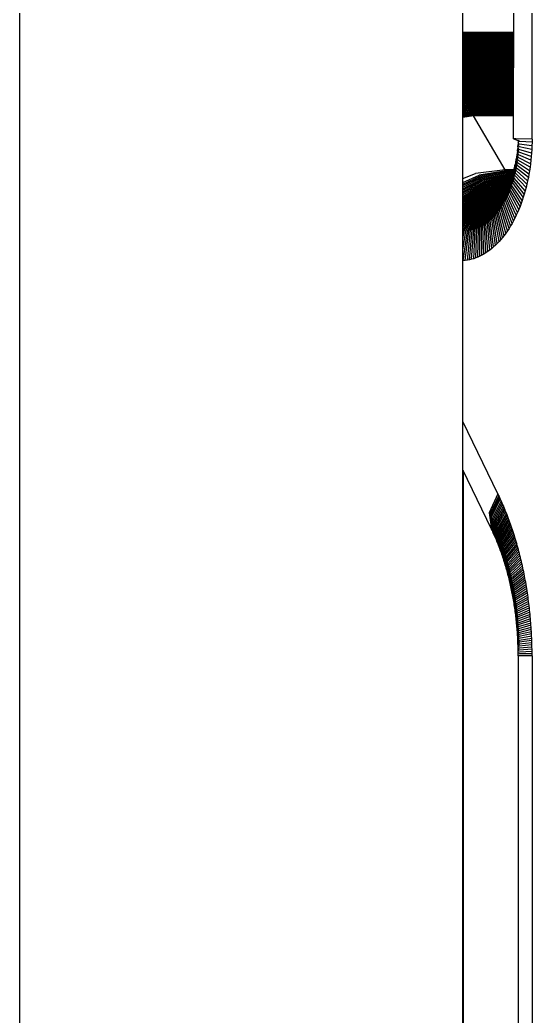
# Model space of a CAD drawing. Header units: metres. Extents: x 322 to 396.8, y -0.1 to 13.
# Drawn here: x 334.823 to 335.285, y 0.694 to 1.594 of the extents above; entities that cross this region are included whole.
import ezdxf

# ---------------------------------------------------------------- set-up
doc = ezdxf.new("R2010")
doc.units = ezdxf.units.M

msp = doc.modelspace()

# ---------------------------------------------------------------- linework, layer by layer
at = {"color": 8}
for p, q in [((335.28516, 1.48585), (335.28517, 3.4346)), ((334.82254, 0.45), (334.82254, 2.852)), ((335.22254, 0.45), (335.22254, 2.852)), ((335.26841, 1.48624), (335.27137, 2.852)), ((335.26862, 1.58225), (335.22254, 1.58225)), ((335.26861, 1.58119), (335.22254, 1.58119)), ((335.26861, 1.58013), (335.22254, 1.58013)), ((335.26861, 1.57907), (335.22254, 1.57907)), ((335.26861, 1.57802), (335.22254, 1.57802)), ((335.2686, 1.57697), (335.22254, 1.57697)), ((335.2686, 1.57591), (335.22254, 1.57591)), ((335.2686, 1.57487), (335.22254, 1.57487)), ((335.2686, 1.57382), (335.22254, 1.57382)), ((335.2686, 1.57277), (335.22254, 1.57277)), ((335.26859, 1.57173), (335.22254, 1.57173)), ((335.26859, 1.57069), (335.22254, 1.57069)), ((335.26859, 1.56965), (335.22254, 1.56965)), ((335.26859, 1.56862), (335.22254, 1.56862)), ((335.26858, 1.56758), (335.22254, 1.56758)), ((335.26858, 1.56655), (335.22254, 1.56655)), ((335.26858, 1.56553), (335.22254, 1.56553)), ((335.26858, 1.5645), (335.22254, 1.5645)), ((335.26858, 1.56348), (335.22254, 1.56348)), ((335.26857, 1.56246), (335.22254, 1.56246)), ((335.26857, 1.56144), (335.22254, 1.56144)), ((335.26857, 1.56042), (335.22254, 1.56042)), ((335.26857, 1.55941), (335.22254, 1.55941)), ((335.26856, 1.5584), (335.22254, 1.5584)), ((335.26856, 1.5574), (335.22254, 1.5574)), ((335.26856, 1.55639), (335.22254, 1.55639)), ((335.26856, 1.55539), (335.22254, 1.55539)), ((335.26856, 1.55439), (335.22254, 1.55439)), ((335.26855, 1.5534), (335.22254, 1.5534)), ((335.26855, 1.55241), (335.22254, 1.55241)), ((335.26855, 1.55142), (335.22254, 1.55142)), ((335.26855, 1.55043), (335.22254, 1.55043)), ((335.26855, 1.54945), (335.22254, 1.54945)), ((335.26854, 1.54847), (335.22254, 1.54847)), ((335.26854, 1.5475), (335.22254, 1.5475)), ((335.26854, 1.54653), (335.22254, 1.54653)), ((335.26854, 1.54556), (335.22254, 1.54556)), ((335.26853, 1.54459), (335.22254, 1.54459)), ((335.26853, 1.54363), (335.22254, 1.54363)), ((335.26853, 1.54268), (335.22254, 1.54268)), ((335.26853, 1.54172), (335.22254, 1.54172)), ((335.26853, 1.54077), (335.22254, 1.54077)), ((335.26852, 1.53982), (335.22254, 1.53982)), ((335.26852, 1.53888), (335.22254, 1.53888)), ((335.26852, 1.53794), (335.22254, 1.53794)), ((335.26852, 1.53701), (335.22254, 1.53701)), ((335.26852, 1.53607), (335.22254, 1.53607)), ((335.26851, 1.53515), (335.22254, 1.53515)), ((335.26851, 1.53422), (335.22254, 1.53422)), ((335.26851, 1.5333), (335.22254, 1.5333)), ((335.26851, 1.53239), (335.22254, 1.53239)), ((335.26851, 1.53148), (335.22254, 1.53148)), ((335.2685, 1.53057), (335.22254, 1.53057)), ((335.2685, 1.52967), (335.22254, 1.52967)), ((335.2685, 1.52877), (335.22254, 1.52877)), ((335.2685, 1.52787), (335.22254, 1.52787)), ((335.2685, 1.52698), (335.22254, 1.52698)), ((335.22274, 1.5261), (335.22254, 1.52658)), ((335.22274, 1.5261), (335.22254, 1.52607)), ((335.22312, 1.52522), (335.22254, 1.52514)), ((335.2235, 1.52434), (335.22254, 1.52421)), ((335.22389, 1.52347), (335.22254, 1.52329)), ((335.22428, 1.5226), (335.22254, 1.52236)), ((335.22467, 1.52173), (335.22254, 1.52144)), ((335.22507, 1.52087), (335.22254, 1.52053)), ((335.26849, 1.5261), (335.22274, 1.5261)), ((335.22312, 1.52522), (335.22274, 1.5261)), ((335.26849, 1.52522), (335.22312, 1.52522)), ((335.2235, 1.52434), (335.22312, 1.52522)), ((335.26849, 1.52434), (335.2235, 1.52434)), ((335.22389, 1.52347), (335.2235, 1.52434)), ((335.26849, 1.52347), (335.22389, 1.52347)), ((335.22428, 1.5226), (335.22389, 1.52347)), ((335.26849, 1.5226), (335.22428, 1.5226)), ((335.22467, 1.52173), (335.22428, 1.5226)), ((335.26849, 1.52173), (335.22467, 1.52173)), ((335.22507, 1.52087), (335.22467, 1.52173)), ((335.26848, 1.52087), (335.22507, 1.52087)), ((335.22546, 1.52002), (335.22507, 1.52087)), ((335.22546, 1.52002), (335.22254, 1.51962)), ((335.22587, 1.51917), (335.22254, 1.51871)), ((335.22627, 1.51833), (335.22254, 1.5178)), ((335.22668, 1.51749), (335.22254, 1.5169)), ((335.2271, 1.51665), (335.22254, 1.516)), ((335.22751, 1.51582), (335.22254, 1.5151)), ((335.22793, 1.51499), (335.22254, 1.51421)), ((335.22835, 1.51417), (335.22254, 1.51332)), ((335.22878, 1.51336), (335.22254, 1.51243)), ((335.22921, 1.51255), (335.22254, 1.51155)), ((335.22964, 1.51174), (335.22254, 1.51067)), ((335.26848, 1.52002), (335.22546, 1.52002)), ((335.22587, 1.51917), (335.22546, 1.52002)), ((335.26848, 1.51917), (335.22587, 1.51917)), ((335.22627, 1.51833), (335.22587, 1.51917)), ((335.26848, 1.51833), (335.22627, 1.51833)), ((335.22668, 1.51749), (335.22627, 1.51833)), ((335.26848, 1.51749), (335.22668, 1.51749)), ((335.2271, 1.51665), (335.22668, 1.51749)), ((335.26847, 1.51665), (335.2271, 1.51665)), ((335.22751, 1.51582), (335.2271, 1.51665)), ((335.22793, 1.51499), (335.22751, 1.51582)), ((335.26847, 1.51582), (335.22751, 1.51582)), ((335.26847, 1.51499), (335.22793, 1.51499)), ((335.22835, 1.51417), (335.22793, 1.51499)), ((335.22878, 1.51336), (335.22835, 1.51417)), ((335.26847, 1.51417), (335.22835, 1.51417)), ((335.22921, 1.51255), (335.22878, 1.51336)), ((335.26847, 1.51336), (335.22878, 1.51336)), ((335.22964, 1.51174), (335.22921, 1.51255)), ((335.26847, 1.51255), (335.22921, 1.51255)), ((335.23008, 1.51094), (335.22964, 1.51174)), ((335.26846, 1.51174), (335.22964, 1.51174)), ((335.23008, 1.51094), (335.22254, 1.5098)), ((335.23052, 1.51015), (335.22254, 1.50893)), ((335.23096, 1.50935), (335.22254, 1.50806)), ((335.2314, 1.50857), (335.22254, 1.50719)), ((335.23185, 1.50779), (335.22254, 1.50633)), ((335.2323, 1.50701), (335.22254, 1.50548)), ((335.23052, 1.51015), (335.23008, 1.51094)), ((335.26846, 1.51094), (335.23008, 1.51094)), ((335.26846, 1.51015), (335.23052, 1.51015)), ((335.23096, 1.50935), (335.23052, 1.51015)), ((335.2314, 1.50857), (335.23096, 1.50935)), ((335.26846, 1.50935), (335.23096, 1.50935)), ((335.23185, 1.50779), (335.2314, 1.50857)), ((335.26846, 1.50857), (335.2314, 1.50857)), ((335.26846, 1.50779), (335.23185, 1.50779)), ((335.2323, 1.50701), (335.23185, 1.50779)), ((335.26845, 1.50701), (335.2323, 1.50701)), ((335.26095, 1.45821), (335.2323, 1.50701)), ((335.26841, 1.48624), (335.27262, 1.48459)), ((335.27064, 1.48608), (335.26841, 1.48624)), ((335.28516, 1.48585), (335.27064, 1.48608)), ((335.27262, 1.48459), (335.27257, 1.48281)), ((335.27366, 1.48392), (335.27262, 1.48459)), ((335.28516, 1.48585), (335.28514, 1.48312)), ((335.27208, 1.47574), (335.27188, 1.47399)), ((335.27208, 1.47574), (335.27225, 1.4775)), ((335.27292, 1.47172), (335.27208, 1.47574)), ((335.27239, 1.47926), (335.27225, 1.4775)), ((335.27315, 1.47414), (335.27225, 1.4775)), ((335.27239, 1.47926), (335.27249, 1.48103)), ((335.27335, 1.47657), (335.27239, 1.47926)), ((335.27257, 1.48281), (335.27249, 1.48103)), ((335.27349, 1.47902), (335.27249, 1.48103)), ((335.2736, 1.48146), (335.27257, 1.48281)), ((335.28472, 1.4734), (335.27335, 1.47657)), ((335.28492, 1.47664), (335.27349, 1.47902)), ((335.28506, 1.47988), (335.2736, 1.48146)), ((335.28514, 1.48312), (335.27366, 1.48392)), ((335.28492, 1.47664), (335.28472, 1.4734)), ((335.28506, 1.47988), (335.28492, 1.47664)), ((335.28514, 1.48312), (335.28506, 1.47988)), ((335.27044, 1.46544), (335.27079, 1.46712)), ((335.27079, 1.46712), (335.2711, 1.46882)), ((335.27114, 1.45984), (335.27079, 1.46712)), ((335.27139, 1.47053), (335.2711, 1.46882)), ((335.27158, 1.46218), (335.2711, 1.46882)), ((335.27165, 1.47225), (335.27139, 1.47053)), ((335.27198, 1.46454), (335.27139, 1.47053)), ((335.27188, 1.47399), (335.27165, 1.47225)), ((335.27233, 1.46692), (335.27165, 1.47225)), ((335.27265, 1.46931), (335.27188, 1.47399)), ((335.28338, 1.46062), (335.27233, 1.46692)), ((335.2838, 1.46379), (335.27265, 1.46931)), ((335.28416, 1.46698), (335.27292, 1.47172)), ((335.28447, 1.47018), (335.27315, 1.47414)), ((335.28416, 1.46698), (335.2838, 1.46379)), ((335.28447, 1.47018), (335.28416, 1.46698)), ((335.28472, 1.4734), (335.28447, 1.47018)), ((335.26095, 1.45821), (335.23418, 1.45507)), ((335.26145, 1.45739), (335.23745, 1.45349)), ((335.26854, 1.45821), (335.26095, 1.45821)), ((335.26145, 1.45739), (335.26095, 1.45821)), ((335.26829, 1.45739), (335.26145, 1.45739)), ((335.26195, 1.4566), (335.26145, 1.45739)), ((335.26876, 1.45892), (335.26827, 1.45734)), ((335.26835, 1.44854), (335.26876, 1.45892)), ((335.26922, 1.46051), (335.26876, 1.45892)), ((335.26899, 1.45074), (335.26922, 1.46051)), ((335.26966, 1.46214), (335.26922, 1.46051)), ((335.26958, 1.45297), (335.26966, 1.46214)), ((335.26966, 1.46214), (335.27006, 1.46378)), ((335.27044, 1.46544), (335.27006, 1.46378)), ((335.27014, 1.45524), (335.27006, 1.46378)), ((335.27066, 1.45753), (335.27044, 1.46544)), ((335.28117, 1.44819), (335.27066, 1.45753)), ((335.2818, 1.45126), (335.27114, 1.45984)), ((335.28238, 1.45435), (335.27158, 1.46218)), ((335.28291, 1.45747), (335.27198, 1.46454)), ((335.28291, 1.45747), (335.28238, 1.45435)), ((335.28338, 1.46062), (335.28291, 1.45747)), ((335.2838, 1.46379), (335.28338, 1.46062)), ((335.22254, 1.45036), (335.23418, 1.45507)), ((335.22254, 1.44676), (335.23745, 1.45349)), ((335.22254, 1.44536), (335.23803, 1.45259)), ((335.22254, 1.44396), (335.23862, 1.45172)), ((335.22254, 1.44256), (335.23922, 1.45088)), ((335.22254, 1.44117), (335.23985, 1.45007)), ((335.22254, 1.43978), (335.24048, 1.44929)), ((335.22254, 1.4384), (335.24113, 1.44855)), ((335.26195, 1.4566), (335.23803, 1.45259)), ((335.26247, 1.45583), (335.23862, 1.45172)), ((335.26301, 1.45509), (335.23922, 1.45088)), ((335.26356, 1.45438), (335.23985, 1.45007)), ((335.26411, 1.4537), (335.24048, 1.44929)), ((335.26469, 1.45304), (335.24113, 1.44855)), ((335.26527, 1.45241), (335.24179, 1.44784)), ((335.26586, 1.45182), (335.24246, 1.44716)), ((335.26599, 1.45115), (335.24314, 1.44651)), ((335.26567, 1.45042), (335.24384, 1.4459)), ((335.26536, 1.44971), (335.24454, 1.44533)), ((335.26505, 1.44903), (335.24526, 1.44479)), ((335.26475, 1.44837), (335.24598, 1.44429)), ((335.26803, 1.4566), (335.26195, 1.4566)), ((335.26247, 1.45583), (335.26195, 1.4566)), ((335.26777, 1.45583), (335.26247, 1.45583)), ((335.26301, 1.45509), (335.26247, 1.45583)), ((335.26288, 1.43414), (335.26479, 1.44847)), ((335.26751, 1.45509), (335.26301, 1.45509)), ((335.26356, 1.45438), (335.26301, 1.45509)), ((335.26726, 1.45438), (335.26356, 1.45438)), ((335.26411, 1.4537), (335.26356, 1.45438)), ((335.26377, 1.43607), (335.26544, 1.44987)), ((335.267, 1.4537), (335.26411, 1.4537)), ((335.26469, 1.45304), (335.26411, 1.4537)), ((335.26479, 1.44847), (335.26413, 1.4471)), ((335.26462, 1.43805), (335.26606, 1.45131)), ((335.26675, 1.45304), (335.26469, 1.45304)), ((335.26527, 1.45241), (335.26469, 1.45304)), ((335.26544, 1.44987), (335.26479, 1.44847)), ((335.2665, 1.45241), (335.26527, 1.45241)), ((335.26586, 1.45182), (335.26527, 1.45241)), ((335.26544, 1.44007), (335.26665, 1.45277)), ((335.26544, 1.44987), (335.26606, 1.45131)), ((335.26626, 1.45182), (335.26586, 1.45182)), ((335.26615, 1.45154), (335.26586, 1.45182)), ((335.26665, 1.45277), (335.26606, 1.45131)), ((335.26622, 1.44213), (335.26722, 1.45427)), ((335.26665, 1.45277), (335.26722, 1.45427)), ((335.26697, 1.44423), (335.26776, 1.45579)), ((335.26722, 1.45427), (335.26776, 1.45579)), ((335.26768, 1.44637), (335.26827, 1.45734)), ((335.26827, 1.45734), (335.26776, 1.45579)), ((335.27811, 1.43629), (335.26835, 1.44854)), ((335.27895, 1.43921), (335.26899, 1.45074)), ((335.27974, 1.44217), (335.26958, 1.45297)), ((335.28048, 1.44516), (335.27014, 1.45524)), ((335.2818, 1.45126), (335.28117, 1.44819)), ((335.28238, 1.45435), (335.2818, 1.45126)), ((335.22254, 1.43703), (335.24179, 1.44784)), ((335.22254, 1.43566), (335.24246, 1.44716)), ((335.22254, 1.4343), (335.24314, 1.44651)), ((335.22254, 1.43295), (335.24384, 1.4459)), ((335.22254, 1.43162), (335.24454, 1.44533)), ((335.22323, 1.43073), (335.24526, 1.44479)), ((335.2242, 1.43006), (335.24598, 1.44429)), ((335.22518, 1.42943), (335.24671, 1.44382)), ((335.22617, 1.42886), (335.24745, 1.44339)), ((335.22717, 1.42833), (335.2482, 1.443)), ((335.22818, 1.42786), (335.24895, 1.44264)), ((335.22919, 1.42743), (335.24971, 1.44232)), ((335.23021, 1.42706), (335.25047, 1.44205)), ((335.23124, 1.42674), (335.25124, 1.44181)), ((335.23227, 1.42647), (335.25201, 1.4416)), ((335.23331, 1.42625), (335.25279, 1.44144)), ((335.23435, 1.42609), (335.25357, 1.44132)), ((335.2354, 1.42597), (335.25435, 1.44123)), ((335.23644, 1.42591), (335.25513, 1.44119)), ((335.23749, 1.4259), (335.25591, 1.44118)), ((335.23853, 1.42595), (335.25669, 1.44121)), ((335.23957, 1.42604), (335.25747, 1.44128)), ((335.24062, 1.42619), (335.25825, 1.44139)), ((335.24166, 1.42639), (335.25902, 1.44154)), ((335.24269, 1.42664), (335.2598, 1.44173)), ((335.24372, 1.42695), (335.26057, 1.44196)), ((335.24474, 1.4273), (335.26133, 1.44223)), ((335.24576, 1.42771), (335.26089, 1.44144)), ((335.26444, 1.44773), (335.24671, 1.44382)), ((335.24677, 1.42817), (335.26028, 1.44052)), ((335.26414, 1.44712), (335.24745, 1.44339)), ((335.24777, 1.42868), (335.25965, 1.43962)), ((335.26384, 1.44654), (335.2482, 1.443)), ((335.26356, 1.44599), (335.24895, 1.44264)), ((335.26328, 1.44547), (335.24971, 1.44232)), ((335.26301, 1.44499), (335.25047, 1.44205)), ((335.26277, 1.44453), (335.25124, 1.44181)), ((335.26252, 1.44411), (335.25201, 1.4416)), ((335.2623, 1.44373), (335.25279, 1.44144)), ((335.2621, 1.44338), (335.25357, 1.44132)), ((335.26192, 1.44308), (335.25435, 1.44123)), ((335.26175, 1.44281), (335.25513, 1.44119)), ((335.2558, 1.42195), (335.25965, 1.43963)), ((335.26161, 1.44258), (335.25591, 1.44118)), ((335.2615, 1.4424), (335.25669, 1.44121)), ((335.2569, 1.42354), (335.26045, 1.44077)), ((335.26141, 1.44226), (335.25747, 1.44128)), ((335.25797, 1.42518), (335.26123, 1.44196)), ((335.26066, 1.44199), (335.25825, 1.44139)), ((335.25884, 1.43852), (335.25965, 1.43963)), ((335.25902, 1.42687), (335.26199, 1.44319)), ((335.25987, 1.44175), (335.25902, 1.44154)), ((335.26045, 1.44077), (335.25965, 1.43963)), ((335.2598, 1.44173), (335.26057, 1.44196)), ((335.26003, 1.42861), (335.26272, 1.44446)), ((335.26123, 1.44196), (335.26045, 1.44077)), ((335.26133, 1.44223), (335.26057, 1.44196)), ((335.26101, 1.43041), (335.26344, 1.44576)), ((335.26123, 1.44196), (335.26199, 1.44319)), ((335.26196, 1.43225), (335.26413, 1.4471)), ((335.26199, 1.44319), (335.26272, 1.44446)), ((335.26272, 1.44446), (335.26344, 1.44576)), ((335.26413, 1.4471), (335.26344, 1.44576)), ((335.27426, 1.42509), (335.26544, 1.44007)), ((335.2753, 1.42782), (335.26622, 1.44213)), ((335.27628, 1.43059), (335.26697, 1.44423)), ((335.27722, 1.43342), (335.26768, 1.44637)), ((335.27974, 1.44217), (335.27895, 1.43921)), ((335.28048, 1.44516), (335.27974, 1.44217)), ((335.28117, 1.44819), (335.28048, 1.44516)), ((335.22254, 1.4299), (335.22323, 1.43073)), ((335.24349, 1.40938), (335.25072, 1.4305)), ((335.24481, 1.41035), (335.25168, 1.43121)), ((335.24612, 1.41139), (335.25263, 1.43196)), ((335.2474, 1.41249), (335.25356, 1.43276)), ((335.24867, 1.41366), (335.25448, 1.43361)), ((335.24877, 1.42924), (335.25897, 1.43869)), ((335.24975, 1.42984), (335.25825, 1.43777)), ((335.24992, 1.41489), (335.25539, 1.4345)), ((335.25072, 1.4305), (335.25751, 1.43685)), ((335.25114, 1.41618), (335.25627, 1.43544)), ((335.25168, 1.43121), (335.25672, 1.43594)), ((335.25234, 1.41754), (335.25715, 1.43642)), ((335.25263, 1.43196), (335.25588, 1.43502)), ((335.25352, 1.41895), (335.258, 1.43745)), ((335.25356, 1.43276), (335.25493, 1.43406)), ((335.25539, 1.4345), (335.25448, 1.43361)), ((335.25467, 1.42042), (335.25884, 1.43852)), ((335.25539, 1.4345), (335.25627, 1.43544)), ((335.25627, 1.43544), (335.25715, 1.43642)), ((335.25715, 1.43642), (335.258, 1.43745)), ((335.25884, 1.43852), (335.258, 1.43745)), ((335.2684, 1.41229), (335.26101, 1.43041)), ((335.26966, 1.41473), (335.26196, 1.43225)), ((335.27088, 1.41723), (335.26288, 1.43414)), ((335.27205, 1.4198), (335.26377, 1.43607)), ((335.27318, 1.42241), (335.26462, 1.43805)), ((335.27628, 1.43059), (335.2753, 1.42782)), ((335.27722, 1.43342), (335.27628, 1.43059)), ((335.27811, 1.43629), (335.27722, 1.43342)), ((335.27895, 1.43921), (335.27811, 1.43629)), ((335.22254, 1.42801), (335.2242, 1.43006)), ((335.22254, 1.42607), (335.22518, 1.42943)), ((335.22254, 1.42408), (335.22617, 1.42886)), ((335.22254, 1.42204), (335.22717, 1.42833)), ((335.22254, 1.41994), (335.22818, 1.42786)), ((335.22254, 1.41779), (335.22919, 1.42743)), ((335.22254, 1.41558), (335.23021, 1.42706)), ((335.22254, 1.4133), (335.23124, 1.42674)), ((335.22254, 1.41095), (335.23227, 1.42647)), ((335.22254, 1.40852), (335.23331, 1.42625)), ((335.22254, 1.40602), (335.23435, 1.42609)), ((335.22254, 1.40343), (335.2354, 1.42597)), ((335.22381, 1.40305), (335.23644, 1.42591)), ((335.22525, 1.40304), (335.23749, 1.4259)), ((335.22669, 1.4031), (335.23853, 1.42595)), ((335.22813, 1.40323), (335.23957, 1.42604)), ((335.22956, 1.40344), (335.24062, 1.42619)), ((335.231, 1.40371), (335.24166, 1.42639)), ((335.23242, 1.40406), (335.24269, 1.42664)), ((335.23384, 1.40448), (335.24372, 1.42695)), ((335.23525, 1.40497), (335.24474, 1.4273)), ((335.23666, 1.40553), (335.24576, 1.42771)), ((335.23805, 1.40616), (335.24677, 1.42817)), ((335.23943, 1.40686), (335.24777, 1.42868)), ((335.2408, 1.40763), (335.24877, 1.42924)), ((335.24215, 1.40847), (335.24975, 1.42984)), ((335.2615, 1.4011), (335.2558, 1.42195)), ((335.26296, 1.4032), (335.2569, 1.42354)), ((335.26438, 1.40537), (335.25797, 1.42518)), ((335.26576, 1.40761), (335.25902, 1.42687)), ((335.2671, 1.40992), (335.26003, 1.42861)), ((335.27318, 1.42241), (335.27205, 1.4198)), ((335.27426, 1.42509), (335.27318, 1.42241)), ((335.2753, 1.42782), (335.27426, 1.42509)), ((335.25039, 1.38859), (335.2474, 1.41249)), ((335.25206, 1.39013), (335.24867, 1.41366)), ((335.25371, 1.39176), (335.24992, 1.41489)), ((335.25533, 1.39347), (335.25114, 1.41618)), ((335.25692, 1.39526), (335.25234, 1.41754)), ((335.25848, 1.39713), (335.25352, 1.41895)), ((335.26001, 1.39908), (335.25467, 1.42042)), ((335.26966, 1.41473), (335.2684, 1.41229)), ((335.27088, 1.41723), (335.26966, 1.41473)), ((335.27205, 1.4198), (335.27088, 1.41723)), ((335.22677, 1.3766), (335.22956, 1.40344)), ((335.22867, 1.37696), (335.231, 1.40371)), ((335.23056, 1.37742), (335.23242, 1.40406)), ((335.23243, 1.37798), (335.23384, 1.40448)), ((335.2343, 1.37863), (335.23525, 1.40497)), ((335.23616, 1.37937), (335.23666, 1.40553)), ((335.238, 1.38021), (335.23805, 1.40616)), ((335.23983, 1.38114), (335.23943, 1.40686)), ((335.24164, 1.38215), (335.2408, 1.40763)), ((335.24343, 1.38326), (335.24215, 1.40847)), ((335.2452, 1.38446), (335.24349, 1.40938)), ((335.24695, 1.38575), (335.24481, 1.41035)), ((335.24868, 1.38712), (335.24612, 1.41139)), ((335.26438, 1.40537), (335.26296, 1.4032)), ((335.26576, 1.40761), (335.26438, 1.40537)), ((335.2671, 1.40992), (335.26576, 1.40761)), ((335.2684, 1.41229), (335.2671, 1.40992)), ((335.22254, 1.39568), (335.22381, 1.40305)), ((335.22254, 1.38557), (335.22525, 1.40304)), ((335.22297, 1.37615), (335.22669, 1.4031)), ((335.22487, 1.37633), (335.22813, 1.40323)), ((335.25692, 1.39526), (335.25533, 1.39347)), ((335.25848, 1.39713), (335.25692, 1.39526)), ((335.26001, 1.39908), (335.25848, 1.39713)), ((335.2615, 1.4011), (335.26001, 1.39908)), ((335.26296, 1.4032), (335.2615, 1.4011)), ((335.24695, 1.38575), (335.2452, 1.38446)), ((335.24868, 1.38712), (335.24695, 1.38575)), ((335.25039, 1.38859), (335.24868, 1.38712)), ((335.25206, 1.39013), (335.25039, 1.38859)), ((335.25371, 1.39176), (335.25206, 1.39013)), ((335.25533, 1.39347), (335.25371, 1.39176)), ((335.22677, 1.3766), (335.22487, 1.37633)), ((335.22867, 1.37696), (335.22677, 1.3766)), ((335.23056, 1.37742), (335.22867, 1.37696)), ((335.23243, 1.37798), (335.23056, 1.37742)), ((335.2343, 1.37863), (335.23243, 1.37798)), ((335.23616, 1.37937), (335.2343, 1.37863)), ((335.238, 1.38021), (335.23616, 1.37937)), ((335.23983, 1.38114), (335.238, 1.38021)), ((335.24164, 1.38215), (335.23983, 1.38114)), ((335.24343, 1.38326), (335.24164, 1.38215)), ((335.2452, 1.38446), (335.24343, 1.38326)), ((335.22297, 1.37615), (335.22254, 1.37613)), ((335.22487, 1.37633), (335.22297, 1.37615)), ((335.25433, 1.16551), (335.22254, 1.23108)), ((335.24845, 1.13385), (335.22254, 1.1873)), ((335.22284, 1.18667), (335.22284, 0.45)), ((335.25433, 1.16551), (335.24645, 1.14838)), ((335.25501, 1.16409), (335.24707, 1.14709)), ((335.25574, 1.16254), (335.24771, 1.14573)), ((335.25646, 1.16099), (335.24835, 1.14436)), ((335.25501, 1.16409), (335.25433, 1.16551)), ((335.25574, 1.16254), (335.25501, 1.16409)), ((335.25646, 1.16099), (335.25574, 1.16254)), ((335.25718, 1.15942), (335.25646, 1.16099)), ((335.25718, 1.15942), (335.24898, 1.14297)), ((335.25788, 1.15785), (335.2496, 1.14158)), ((335.25858, 1.15626), (335.25022, 1.14018)), ((335.25927, 1.15466), (335.25083, 1.13877)), ((335.25995, 1.15305), (335.25143, 1.13735)), ((335.25788, 1.15785), (335.25718, 1.15942)), ((335.25858, 1.15626), (335.25788, 1.15785)), ((335.25927, 1.15466), (335.25858, 1.15626)), ((335.25995, 1.15305), (335.25927, 1.15466)), ((335.26063, 1.15144), (335.25995, 1.15305)), ((335.24645, 1.14838), (335.24845, 1.13385)), ((335.24707, 1.14709), (335.24901, 1.13269)), ((335.24771, 1.14573), (335.24959, 1.13148)), ((335.24835, 1.14436), (335.25015, 1.13026)), ((335.24898, 1.14297), (335.25071, 1.12903)), ((335.26063, 1.15144), (335.25202, 1.13593)), ((335.26129, 1.14981), (335.25261, 1.13449)), ((335.26195, 1.14817), (335.25319, 1.13305)), ((335.2626, 1.14653), (335.25376, 1.13159)), ((335.26324, 1.14487), (335.25433, 1.13013)), ((335.26387, 1.14321), (335.25488, 1.12866)), ((335.26129, 1.14981), (335.26063, 1.15144)), ((335.26195, 1.14817), (335.26129, 1.14981)), ((335.2626, 1.14653), (335.26195, 1.14817)), ((335.26324, 1.14487), (335.2626, 1.14653)), ((335.26387, 1.14321), (335.26324, 1.14487)), ((335.26449, 1.14153), (335.26387, 1.14321)), ((335.22254, 1.13678), (335.22284, 1.13678)), ((335.22254, 1.13378), (335.22284, 1.13379)), ((335.24901, 1.13269), (335.24845, 1.13385)), ((335.2496, 1.14158), (335.25126, 1.1278)), ((335.25022, 1.14018), (335.25181, 1.12655)), ((335.25083, 1.13877), (335.25235, 1.1253)), ((335.25143, 1.13735), (335.25288, 1.12404)), ((335.25202, 1.13593), (335.25341, 1.12278)), ((335.25261, 1.13449), (335.25393, 1.1215)), ((335.26449, 1.14153), (335.25543, 1.12718)), ((335.26511, 1.13985), (335.25598, 1.1257)), ((335.26572, 1.13815), (335.25651, 1.1242)), ((335.26631, 1.13645), (335.25704, 1.1227)), ((335.2669, 1.13474), (335.25756, 1.12119)), ((335.26511, 1.13985), (335.26449, 1.14153)), ((335.26572, 1.13815), (335.26511, 1.13985)), ((335.26631, 1.13645), (335.26572, 1.13815)), ((335.2669, 1.13474), (335.26631, 1.13645)), ((335.26748, 1.13302), (335.2669, 1.13474)), ((335.22254, 1.13071), (335.22284, 1.13071)), ((335.22254, 1.12764), (335.22284, 1.12764)), ((335.22254, 1.12457), (335.22284, 1.12457)), ((335.24959, 1.13148), (335.24901, 1.13269)), ((335.25015, 1.13026), (335.24959, 1.13148)), ((335.25071, 1.12903), (335.25015, 1.13026)), ((335.25126, 1.1278), (335.25071, 1.12903)), ((335.25181, 1.12655), (335.25126, 1.1278)), ((335.25235, 1.1253), (335.25181, 1.12655)), ((335.25288, 1.12404), (335.25235, 1.1253)), ((335.25319, 1.13305), (335.25445, 1.12022)), ((335.25376, 1.13159), (335.25496, 1.11893)), ((335.25433, 1.13013), (335.25546, 1.11764)), ((335.25488, 1.12866), (335.25595, 1.11633)), ((335.25543, 1.12718), (335.25644, 1.11502)), ((335.25598, 1.1257), (335.25692, 1.1137)), ((335.26748, 1.13302), (335.25807, 1.11967)), ((335.26806, 1.1313), (335.25858, 1.11815)), ((335.26862, 1.12956), (335.25907, 1.11662)), ((335.26917, 1.12782), (335.25956, 1.11508)), ((335.26972, 1.12607), (335.26005, 1.11353)), ((335.26806, 1.1313), (335.26748, 1.13302)), ((335.26862, 1.12956), (335.26806, 1.1313)), ((335.26917, 1.12782), (335.26862, 1.12956)), ((335.26972, 1.12607), (335.26917, 1.12782)), ((335.27025, 1.12431), (335.26972, 1.12607)), ((335.22254, 1.12149), (335.22284, 1.1215)), ((335.22254, 1.11842), (335.22284, 1.11843)), ((335.25341, 1.12278), (335.25288, 1.12404)), ((335.25393, 1.1215), (335.25341, 1.12278)), ((335.25445, 1.12022), (335.25393, 1.1215)), ((335.25496, 1.11893), (335.25445, 1.12022)), ((335.25546, 1.11764), (335.25496, 1.11893)), ((335.25595, 1.11633), (335.25546, 1.11764)), ((335.25644, 1.11502), (335.25595, 1.11633)), ((335.25651, 1.1242), (335.2574, 1.11238)), ((335.25704, 1.1227), (335.25786, 1.11104)), ((335.25756, 1.12119), (335.25833, 1.1097)), ((335.25807, 1.11967), (335.25878, 1.10836)), ((335.25858, 1.11815), (335.25923, 1.10701)), ((335.25907, 1.11662), (335.25967, 1.10565)), ((335.27025, 1.12431), (335.26052, 1.11198)), ((335.27078, 1.12254), (335.26098, 1.11042)), ((335.2713, 1.12076), (335.26144, 1.10885)), ((335.27181, 1.11898), (335.26189, 1.10728)), ((335.27231, 1.11719), (335.26233, 1.1057)), ((335.27078, 1.12254), (335.27025, 1.12431)), ((335.2713, 1.12076), (335.27078, 1.12254)), ((335.27181, 1.11898), (335.2713, 1.12076)), ((335.27231, 1.11719), (335.27181, 1.11898)), ((335.2728, 1.11539), (335.27231, 1.11719)), ((335.22254, 1.11535), (335.22284, 1.11536)), ((335.22254, 1.11228), (335.22284, 1.11229)), ((335.22254, 1.10921), (335.22284, 1.10922)), ((335.25692, 1.1137), (335.25644, 1.11502)), ((335.2574, 1.11238), (335.25692, 1.1137)), ((335.25786, 1.11104), (335.2574, 1.11238)), ((335.25833, 1.1097), (335.25786, 1.11104)), ((335.25878, 1.10836), (335.25833, 1.1097)), ((335.25923, 1.10701), (335.25878, 1.10836)), ((335.25967, 1.10565), (335.25923, 1.10701)), ((335.25956, 1.11508), (335.2601, 1.10428)), ((335.26005, 1.11353), (335.26053, 1.10291)), ((335.26052, 1.11198), (335.26095, 1.10153)), ((335.26098, 1.11042), (335.26136, 1.10015)), ((335.26144, 1.10885), (335.26177, 1.09876)), ((335.26189, 1.10728), (335.26217, 1.09736)), ((335.2728, 1.11539), (335.26277, 1.10411)), ((335.27328, 1.11359), (335.26319, 1.10252)), ((335.27376, 1.11177), (335.26361, 1.10092)), ((335.27422, 1.10996), (335.26402, 1.09931)), ((335.27468, 1.10813), (335.26442, 1.0977)), ((335.27328, 1.11359), (335.2728, 1.11539)), ((335.27376, 1.11177), (335.27328, 1.11359)), ((335.27422, 1.10996), (335.27376, 1.11177)), ((335.27468, 1.10813), (335.27422, 1.10996)), ((335.27512, 1.1063), (335.27468, 1.10813)), ((335.22254, 1.10614), (335.22284, 1.10615)), ((335.22254, 1.10308), (335.22284, 1.10308)), ((335.22254, 1.10001), (335.22284, 1.10002)), ((335.2601, 1.10428), (335.25967, 1.10565)), ((335.26053, 1.10291), (335.2601, 1.10428)), ((335.26095, 1.10153), (335.26053, 1.10291)), ((335.26136, 1.10015), (335.26095, 1.10153)), ((335.26177, 1.09876), (335.26136, 1.10015)), ((335.26217, 1.09736), (335.26177, 1.09876)), ((335.26233, 1.1057), (335.26256, 1.09596)), ((335.26277, 1.10411), (335.26295, 1.09455)), ((335.26319, 1.10252), (335.26332, 1.09314)), ((335.26361, 1.10092), (335.26369, 1.09172)), ((335.26402, 1.09931), (335.26406, 1.09029)), ((335.26442, 1.0977), (335.26441, 1.08886)), ((335.27512, 1.1063), (335.26481, 1.09609)), ((335.27556, 1.10446), (335.2652, 1.09446)), ((335.27598, 1.10261), (335.26558, 1.09283)), ((335.2764, 1.10076), (335.26594, 1.0912)), ((335.27681, 1.09891), (335.26631, 1.08956)), ((335.27556, 1.10446), (335.27512, 1.1063)), ((335.27598, 1.10261), (335.27556, 1.10446)), ((335.2764, 1.10076), (335.27598, 1.10261)), ((335.27681, 1.09891), (335.2764, 1.10076)), ((335.27721, 1.09704), (335.27681, 1.09891)), ((335.22254, 1.09694), (335.22284, 1.09695)), ((335.22254, 1.09388), (335.22284, 1.09388)), ((335.22254, 1.09081), (335.22284, 1.09082)), ((335.26256, 1.09596), (335.26217, 1.09736)), ((335.26295, 1.09455), (335.26256, 1.09596)), ((335.26332, 1.09314), (335.26295, 1.09455)), ((335.26369, 1.09172), (335.26332, 1.09314)), ((335.26406, 1.09029), (335.26369, 1.09172)), ((335.26441, 1.08886), (335.26406, 1.09029)), ((335.26476, 1.08743), (335.26441, 1.08886)), ((335.26481, 1.09609), (335.26476, 1.08743)), ((335.2652, 1.09446), (335.2651, 1.08599)), ((335.26558, 1.09283), (335.26544, 1.08454)), ((335.26594, 1.0912), (335.26577, 1.08309)), ((335.26631, 1.08956), (335.26608, 1.08164)), ((335.27721, 1.09704), (335.26666, 1.08792)), ((335.2776, 1.09517), (335.267, 1.08627)), ((335.27798, 1.0933), (335.26734, 1.08461)), ((335.27835, 1.09142), (335.26766, 1.08295)), ((335.27871, 1.08953), (335.26798, 1.08129)), ((335.2776, 1.09517), (335.27721, 1.09704)), ((335.27798, 1.0933), (335.2776, 1.09517)), ((335.27835, 1.09142), (335.27798, 1.0933)), ((335.27871, 1.08953), (335.27835, 1.09142)), ((335.27906, 1.08764), (335.27871, 1.08953)), ((335.22254, 1.08774), (335.22284, 1.08775)), ((335.22254, 1.08468), (335.22284, 1.08469)), ((335.22254, 1.08162), (335.22284, 1.08163)), ((335.2651, 1.08599), (335.26476, 1.08743)), ((335.26544, 1.08454), (335.2651, 1.08599)), ((335.26577, 1.08309), (335.26544, 1.08454)), ((335.26608, 1.08164), (335.26577, 1.08309)), ((335.2664, 1.08018), (335.26608, 1.08164)), ((335.26666, 1.08792), (335.2664, 1.08018)), ((335.2667, 1.07872), (335.2664, 1.08018)), ((335.267, 1.08627), (335.2667, 1.07872)), ((335.26734, 1.08461), (335.267, 1.07725)), ((335.26766, 1.08295), (335.26729, 1.07578)), ((335.26798, 1.08129), (335.26757, 1.0743)), ((335.26829, 1.07962), (335.26785, 1.07282)), ((335.27906, 1.08764), (335.26829, 1.07962)), ((335.2794, 1.08575), (335.26859, 1.07795)), ((335.27973, 1.08385), (335.26888, 1.07627)), ((335.28006, 1.08194), (335.26917, 1.07459)), ((335.28037, 1.08003), (335.26945, 1.0729)), ((335.2794, 1.08575), (335.27906, 1.08764)), ((335.27973, 1.08385), (335.2794, 1.08575)), ((335.28006, 1.08194), (335.27973, 1.08385)), ((335.28037, 1.08003), (335.28006, 1.08194)), ((335.28067, 1.07812), (335.28037, 1.08003)), ((335.22254, 1.07855), (335.22284, 1.07856)), ((335.22254, 1.07549), (335.22284, 1.0755)), ((335.22254, 1.07243), (335.22284, 1.07244)), ((335.267, 1.07725), (335.2667, 1.07872)), ((335.26729, 1.07578), (335.267, 1.07725)), ((335.26757, 1.0743), (335.26729, 1.07578)), ((335.26785, 1.07282), (335.26757, 1.0743)), ((335.26811, 1.07133), (335.26785, 1.07282)), ((335.26859, 1.07795), (335.26811, 1.07133)), ((335.26837, 1.06985), (335.26811, 1.07133)), ((335.26888, 1.07627), (335.26837, 1.06985)), ((335.26917, 1.07459), (335.26863, 1.06835)), ((335.26945, 1.0729), (335.26887, 1.06686)), ((335.26971, 1.07121), (335.26911, 1.06536)), ((335.28067, 1.07812), (335.26971, 1.07121)), ((335.28096, 1.0762), (335.26997, 1.06952)), ((335.28125, 1.07427), (335.27022, 1.06782)), ((335.28152, 1.07235), (335.27046, 1.06612)), ((335.28096, 1.0762), (335.28067, 1.07812)), ((335.28125, 1.07427), (335.28096, 1.0762)), ((335.28152, 1.07235), (335.28125, 1.07427)), ((335.28178, 1.07042), (335.28152, 1.07235)), ((335.22254, 1.06937), (335.22284, 1.06938)), ((335.22254, 1.06631), (335.22284, 1.06632)), ((335.22254, 1.06325), (335.22284, 1.06326)), ((335.26863, 1.06835), (335.26837, 1.06985)), ((335.26887, 1.06686), (335.26863, 1.06835)), ((335.26911, 1.06536), (335.26887, 1.06686)), ((335.26934, 1.06386), (335.26911, 1.06536)), ((335.26997, 1.06952), (335.26934, 1.06386)), ((335.26956, 1.06235), (335.26934, 1.06386)), ((335.27022, 1.06782), (335.26956, 1.06235)), ((335.26977, 1.06084), (335.26956, 1.06235)), ((335.27046, 1.06612), (335.26977, 1.06084)), ((335.2707, 1.06441), (335.26998, 1.05933)), ((335.27092, 1.06271), (335.27018, 1.05781)), ((335.28178, 1.07042), (335.2707, 1.06441)), ((335.28204, 1.06848), (335.27092, 1.06271)), ((335.28228, 1.06654), (335.27114, 1.06099)), ((335.28252, 1.0646), (335.27134, 1.05928)), ((335.28274, 1.06265), (335.27154, 1.05756)), ((335.28204, 1.06848), (335.28178, 1.07042)), ((335.28228, 1.06654), (335.28204, 1.06848)), ((335.28252, 1.0646), (335.28228, 1.06654)), ((335.28274, 1.06265), (335.28252, 1.0646)), ((335.28296, 1.0607), (335.28274, 1.06265)), ((335.22254, 1.0602), (335.22284, 1.06021)), ((335.22254, 1.05714), (335.22284, 1.05715)), ((335.22254, 1.05408), (335.22284, 1.05409)), ((335.26998, 1.05933), (335.26977, 1.06084)), ((335.27018, 1.05781), (335.26998, 1.05933)), ((335.27037, 1.05629), (335.27018, 1.05781)), ((335.27114, 1.06099), (335.27037, 1.05629)), ((335.27055, 1.05477), (335.27037, 1.05629)), ((335.27134, 1.05928), (335.27055, 1.05477)), ((335.27073, 1.05325), (335.27055, 1.05477)), ((335.27154, 1.05756), (335.27073, 1.05325)), ((335.2709, 1.05172), (335.27073, 1.05325)), ((335.27173, 1.05584), (335.2709, 1.05172)), ((335.27191, 1.05412), (335.27106, 1.05019)), ((335.28296, 1.0607), (335.27173, 1.05584)), ((335.28316, 1.05875), (335.27191, 1.05412)), ((335.28336, 1.0568), (335.27208, 1.05239)), ((335.28354, 1.05484), (335.27225, 1.05067)), ((335.28372, 1.05288), (335.2724, 1.04894)), ((335.28316, 1.05875), (335.28296, 1.0607)), ((335.28336, 1.0568), (335.28316, 1.05875)), ((335.28354, 1.05484), (335.28336, 1.0568)), ((335.28372, 1.05288), (335.28354, 1.05484)), ((335.28388, 1.05092), (335.28372, 1.05288)), ((335.22254, 1.05103), (335.22284, 1.05104)), ((335.22254, 1.04798), (335.22284, 1.04799)), ((335.22254, 1.04492), (335.22284, 1.04494)), ((335.27106, 1.05019), (335.2709, 1.05172)), ((335.27121, 1.04866), (335.27106, 1.05019)), ((335.27208, 1.05239), (335.27121, 1.04866)), ((335.27136, 1.04713), (335.27121, 1.04866)), ((335.27225, 1.05067), (335.27136, 1.04713)), ((335.27149, 1.04559), (335.27136, 1.04713)), ((335.2724, 1.04894), (335.27149, 1.04559)), ((335.27162, 1.04406), (335.27149, 1.04559)), ((335.27255, 1.0472), (335.27162, 1.04406)), ((335.27174, 1.04252), (335.27162, 1.04406)), ((335.27268, 1.04547), (335.27174, 1.04252)), ((335.27281, 1.04373), (335.27186, 1.04098)), ((335.28388, 1.05092), (335.27255, 1.0472)), ((335.28404, 1.04895), (335.27268, 1.04547)), ((335.28418, 1.04698), (335.27281, 1.04373)), ((335.28432, 1.04501), (335.27293, 1.04199)), ((335.28404, 1.04895), (335.28388, 1.05092)), ((335.28418, 1.04698), (335.28404, 1.04895)), ((335.28432, 1.04501), (335.28418, 1.04698)), ((335.28444, 1.04304), (335.28432, 1.04501)), ((335.22254, 1.04187), (335.22284, 1.04188)), ((335.22254, 1.03882), (335.22284, 1.03883)), ((335.22254, 1.03577), (335.22284, 1.03579)), ((335.27186, 1.04098), (335.27174, 1.04252)), ((335.27196, 1.03943), (335.27186, 1.04098)), ((335.27293, 1.04199), (335.27196, 1.03943)), ((335.27206, 1.03789), (335.27196, 1.03943)), ((335.27304, 1.04025), (335.27206, 1.03789)), ((335.27215, 1.03634), (335.27206, 1.03789)), ((335.27314, 1.03851), (335.27215, 1.03634)), ((335.27224, 1.0348), (335.27215, 1.03634)), ((335.27324, 1.03677), (335.27224, 1.0348)), ((335.27231, 1.03325), (335.27224, 1.0348)), ((335.27332, 1.03502), (335.27231, 1.03325)), ((335.28444, 1.04304), (335.27304, 1.04025)), ((335.28456, 1.04107), (335.27314, 1.03851)), ((335.28466, 1.03909), (335.27324, 1.03677)), ((335.28476, 1.03712), (335.27332, 1.03502)), ((335.28484, 1.03514), (335.2734, 1.03328)), ((335.28456, 1.04107), (335.28444, 1.04304)), ((335.28466, 1.03909), (335.28456, 1.04107)), ((335.28476, 1.03712), (335.28466, 1.03909)), ((335.28484, 1.03514), (335.28476, 1.03712)), ((335.28492, 1.03316), (335.28484, 1.03514)), ((335.22254, 1.03272), (335.22284, 1.03274)), ((335.22254, 1.02968), (335.22284, 1.02969)), ((335.22254, 1.02663), (335.22284, 1.02665)), ((335.27238, 1.0317), (335.27231, 1.03325)), ((335.2734, 1.03328), (335.27238, 1.0317)), ((335.27244, 1.03015), (335.27238, 1.0317)), ((335.27346, 1.03153), (335.27244, 1.03015)), ((335.27249, 1.0286), (335.27244, 1.03015)), ((335.27352, 1.02978), (335.27249, 1.0286)), ((335.27253, 1.02705), (335.27249, 1.0286)), ((335.27357, 1.02804), (335.27253, 1.02705)), ((335.27257, 1.0255), (335.27253, 1.02705)), ((335.27361, 1.02629), (335.27257, 1.0255)), ((335.28492, 1.03316), (335.27346, 1.03153)), ((335.28499, 1.03118), (335.27352, 1.02978)), ((335.28504, 1.0292), (335.27357, 1.02804)), ((335.28509, 1.02722), (335.27361, 1.02629)), ((335.28499, 1.03118), (335.28492, 1.03316)), ((335.28504, 1.0292), (335.28499, 1.03118)), ((335.28509, 1.02722), (335.28504, 1.0292)), ((335.28512, 1.02524), (335.28509, 1.02722)), ((335.22254, 1.02359), (335.22284, 1.0236)), ((335.22254, 1.02054), (335.22284, 1.02056)), ((335.22254, 1.0175), (335.22284, 1.01752)), ((335.27259, 1.02395), (335.27257, 1.0255)), ((335.27364, 1.02454), (335.27259, 1.02395)), ((335.27261, 1.02239), (335.27259, 1.02395)), ((335.27366, 1.02279), (335.27261, 1.02239)), ((335.27262, 1.02084), (335.27261, 1.02239)), ((335.27368, 1.02104), (335.27262, 1.02084)), ((335.27263, 1.01933), (335.27262, 1.02084)), ((335.27368, 1.01938), (335.27263, 1.01933)), ((335.27263, 1.01933), (335.27263, 0.45)), ((335.28512, 1.02524), (335.27364, 1.02454)), ((335.28515, 1.02325), (335.27366, 1.02279)), ((335.28516, 1.02127), (335.27368, 1.02104)), ((335.28517, 1.01944), (335.27368, 1.01938)), ((335.28515, 1.02325), (335.28512, 1.02524)), ((335.28516, 1.02127), (335.28515, 1.02325)), ((335.28517, 1.01944), (335.28516, 1.02127)), ((335.28517, 1.01944), (335.28517, 0.45)), ((335.22254, 1.01446), (335.22284, 1.01448)), ((335.22254, 1.01142), (335.22284, 1.01144)), ((335.22254, 1.00838), (335.22284, 1.0084)), ((335.22284, 1.00538), (335.22254, 1.00733)), ((335.22284, 1.00538), (335.22254, 1.00536)), ((335.22284, 1.00235), (335.22254, 1.00235)), ((335.22284, 0.99935), (335.22254, 0.99935)), ((335.22284, 0.99634), (335.22254, 0.99634)), ((335.22284, 0.99334), (335.22254, 0.99334)), ((335.22284, 0.99034), (335.22254, 0.99034)), ((335.22284, 0.98735), (335.22254, 0.98735)), ((335.22284, 0.98435), (335.22254, 0.98435)), ((335.22284, 0.98136), (335.22254, 0.98136)), ((335.22284, 0.97838), (335.22254, 0.97838)), ((335.22284, 0.97539), (335.22254, 0.97539)), ((335.22284, 0.97241), (335.22254, 0.97241)), ((335.22284, 0.96944), (335.22254, 0.96944)), ((335.22284, 0.96646), (335.22254, 0.96646)), ((335.22284, 0.96349), (335.22254, 0.96349)), ((335.22284, 0.96052), (335.22254, 0.96052)), ((335.22284, 0.95756), (335.22254, 0.95756)), ((335.22284, 0.9546), (335.22254, 0.9546)), ((335.22284, 0.95164), (335.22254, 0.95164)), ((335.22284, 0.94869), (335.22254, 0.94869)), ((335.22284, 0.94574), (335.22254, 0.94574)), ((335.22284, 0.94279), (335.22254, 0.94279)), ((335.22284, 0.93985), (335.22254, 0.93985)), ((335.22284, 0.93691), (335.22254, 0.93691)), ((335.22284, 0.93397), (335.22254, 0.93397)), ((335.22284, 0.93104), (335.22254, 0.93104)), ((335.22284, 0.92811), (335.22254, 0.92811)), ((335.22284, 0.92519), (335.22254, 0.92519)), ((335.22284, 0.92227), (335.22254, 0.92227)), ((335.22284, 0.91935), (335.22254, 0.91935)), ((335.22284, 0.91644), (335.22254, 0.91644)), ((335.22284, 0.91353), (335.22254, 0.91353)), ((335.22284, 0.91063), (335.22254, 0.91063)), ((335.22284, 0.90773), (335.22254, 0.90773)), ((335.22284, 0.90483), (335.22254, 0.90483)), ((335.22284, 0.90194), (335.22254, 0.90194)), ((335.22284, 0.89906), (335.22254, 0.89906)), ((335.22284, 0.89617), (335.22254, 0.89617)), ((335.22284, 0.89353), (335.22254, 0.89353)), ((335.22284, 0.89088), (335.22254, 0.89088)), ((335.22284, 0.88825), (335.22254, 0.88825)), ((335.22284, 0.88562), (335.22254, 0.88562)), ((335.22284, 0.883), (335.22254, 0.883)), ((335.22284, 0.88038), (335.22254, 0.88038)), ((335.22284, 0.87777), (335.22254, 0.87777)), ((335.22284, 0.87517), (335.22254, 0.87517)), ((335.22284, 0.87258), (335.22254, 0.87258)), ((335.22284, 0.86999), (335.22254, 0.86999)), ((335.22284, 0.86741), (335.22254, 0.86741)), ((335.22284, 0.86483), (335.22254, 0.86483)), ((335.22284, 0.86226), (335.22254, 0.86226)), ((335.22284, 0.8597), (335.22254, 0.8597)), ((335.22284, 0.85715), (335.22254, 0.85715)), ((335.22284, 0.8546), (335.22254, 0.8546)), ((335.22284, 0.85207), (335.22254, 0.85207)), ((335.22284, 0.84953), (335.22254, 0.84953)), ((335.22284, 0.84701), (335.22254, 0.84701)), ((335.22284, 0.8445), (335.22254, 0.8445)), ((335.22284, 0.84199), (335.22254, 0.84199)), ((335.22284, 0.83949), (335.22254, 0.83949)), ((335.22284, 0.83699), (335.22254, 0.83699)), ((335.22284, 0.83451), (335.22254, 0.83451)), ((335.22284, 0.83203), (335.22254, 0.83203)), ((335.22284, 0.82956), (335.22254, 0.82956)), ((335.22284, 0.8271), (335.22254, 0.8271)), ((335.22284, 0.82465), (335.22254, 0.82465)), ((335.22284, 0.8222), (335.22254, 0.8222)), ((335.22284, 0.81977), (335.22254, 0.81977)), ((335.22284, 0.81507), (335.22254, 0.81513)), ((335.22284, 0.81287), (335.22254, 0.81292)), ((335.22284, 0.81068), (335.22254, 0.81074)), ((335.22284, 0.81734), (335.22256, 0.81734)), ((335.22284, 0.81673), (335.22256, 0.81734)), ((335.22284, 0.8085), (335.22254, 0.80856)), ((335.22284, 0.80634), (335.22254, 0.8064)), ((335.22284, 0.80419), (335.22254, 0.80425)), ((335.22284, 0.80205), (335.22254, 0.80211)), ((335.22284, 0.79993), (335.22254, 0.79999)), ((335.22284, 0.79782), (335.22254, 0.79788)), ((335.22284, 0.79572), (335.22254, 0.79578)), ((335.22284, 0.79364), (335.22254, 0.7937)), ((335.22284, 0.79157), (335.22254, 0.79163)), ((335.22284, 0.78951), (335.22254, 0.78957)), ((335.22254, 0.78844), (335.22284, 0.78809)), ((335.22254, 0.78759), (335.22284, 0.78724)), ((335.22254, 0.78677), (335.22284, 0.78642)), ((335.22254, 0.78597), (335.22284, 0.78562)), ((335.22254, 0.7852), (335.22284, 0.78485)), ((335.22254, 0.78446), (335.22284, 0.7841)), ((335.22254, 0.7841), (335.22284, 0.78357))]:
    msp.add_line(p, q, dxfattribs=at)

doc.saveas('drawing.dxf')
